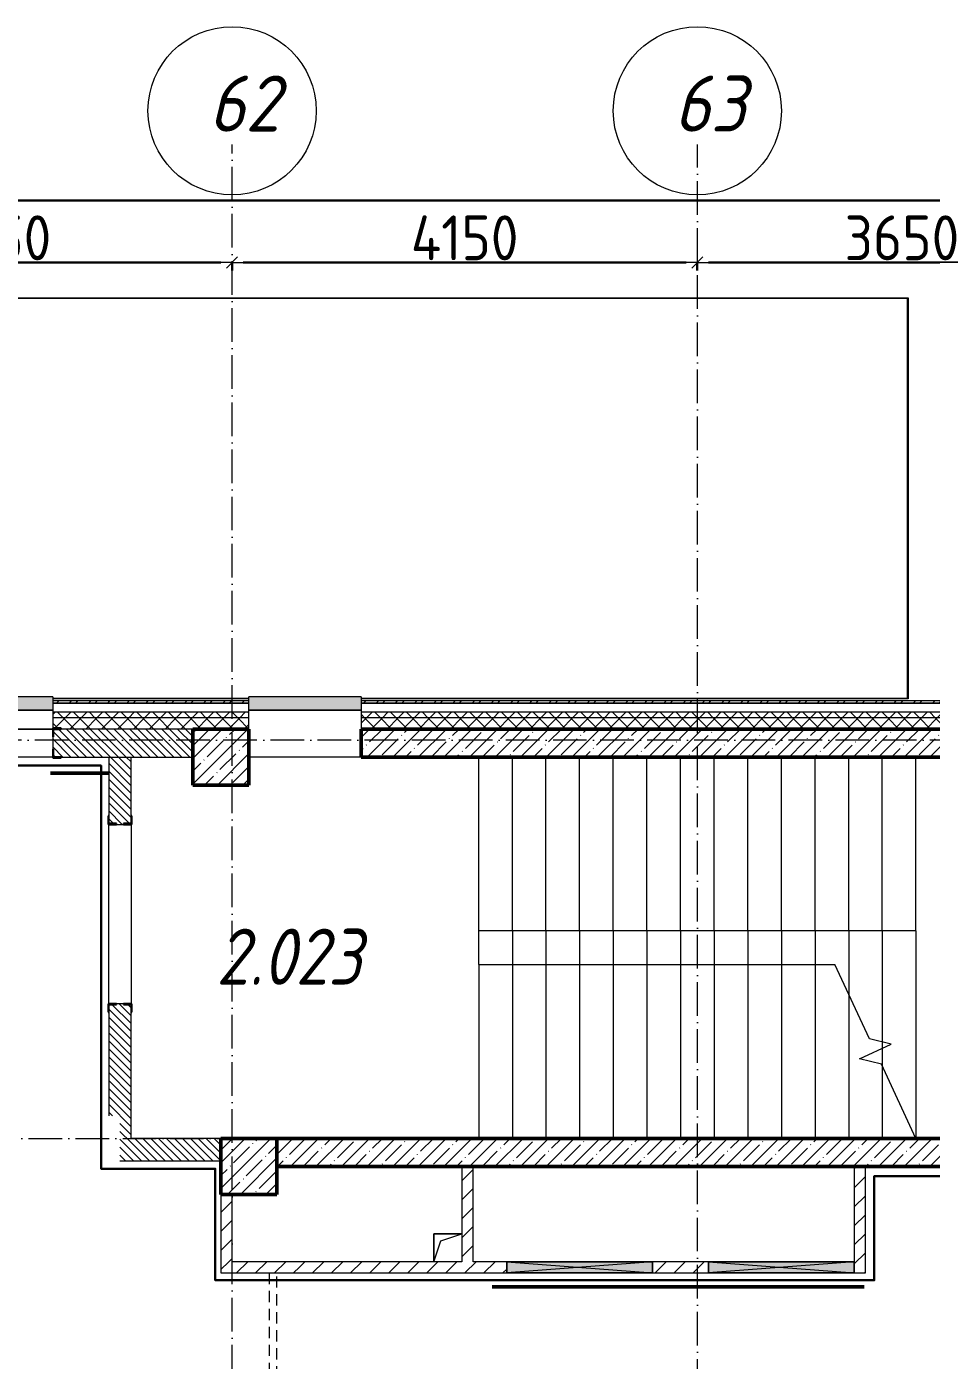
# Model space of a CAD drawing. Header units: millimetres. Extents: x -213536 to 1564669, y -45299 to 942238.
# Drawn here: x 635800 to 643870, y 651596 to 663487 of the extents above; entities that cross this region are included whole.
import ezdxf

# ---------------------------------------------------------------- set-up
doc = ezdxf.new("R2010")
doc.units = ezdxf.units.MM
doc.linetypes.add('200_ШТРИХ_ш1п0_6_', pattern=[160, 100, -60])
doc.linetypes.add('50_200_ШТРИХ_1Т_ш5_п1_п1_', pattern=[700, 500, -100, 0, -100])
for name, color, linetype, lineweight in [('3.1) ЖБ окна 1.2 м', 102, 'Continuous', 30), ('8.1)', 2, 'Continuous', 50), ('8.2)', 3, 'Continuous', 50), ('8.3)', 5, 'Continuous', 50), ('8.4)', 6, 'Continuous', 50), ('A-____-____-DIMS', 7, 'Continuous', 9), ('A-DETL-____-OTLN-3', 7, '200_ШТРИХ_ш1п0_6_', 9), ('A-DETL-GENF-OTLN', 7, 'Continuous', 9), ('A-FLOR-____-OTLN', 7, 'Continuous', 9), ('A-GENM-____-MCUT', 7, 'Continuous', 25), ('A-GENM-____-OTLN', 7, 'Continuous', 9), ('A-GENM-____-OTLN-1', 7, 'Continuous', 25), ('A-GLAZ-____-OTLN', 7, 'Continuous', 9), ('A-WALL-____-MCUT', 7, 'Continuous', 13), ('A-WALL-____-MCUT-1', 7, 'Continuous', 9), ('A-WALL-____-MCUT-2', 7, 'Continuous', 50), ('A-WALL-____-OTLN', 7, 'Continuous', 9), ('A-WALL-____-PATT-1', 7, 'Continuous', 9), ('A-WALL-FNSH-MCUT-1', 7, 'Continuous', 9), ('I-WALL-____-OTLN', 7, 'Continuous', 9), ('S-COLS-____-MCUT', 7, 'Continuous', 50), ('S-COLS-____-OTLN', 7, 'Continuous', 9), ('S-GRID-____-IDEN', 7, 'Continuous', 9), ('S-GRID-____-OTLN-1', 7, '50_200_ШТРИХ_1Т_ш5_п1_п1_', 9), ('S-STRS-____-MBND', 7, 'Continuous', 9), ('S-STRS-____-OTLN-1', 7, 'Continuous', 9), ('Марки помещений', 7, 'Continuous', 9)]:
    doc.layers.add(name, color=color, linetype=linetype, lineweight=lineweight)
doc.layers.add('A-GLAZ-____-OTLN-1', color=7, linetype='Continuous', lineweight=9, true_color=0xc0c0c0)
doc.styles.add('ISOCPEUR_I_2', font='isocpeui.ttf', dxfattribs={"width": 0.85, "height": 2.3})
doc.styles.add('ISOCPEUR_I_9', font='isocpeui.ttf', dxfattribs={"width": 0.9, "height": 250})
doc.styles.add('СПДС', font='isocpeur.ttf', dxfattribs={"width": 0.9})
doc.dimstyles.new('Размера А3', dxfattribs={"dimtxt": 200, "dimasz": 100, "dimexe": 70, "dimexo": 100, "dimgap": 20, "dimtad": 1, "dimdec": 0, "dimrnd": 10, "dimzin": 0, "dimdsep": 46, "dimtxsty": 'СПДС', "dimblk": 'ARROWHEAD_6', "dimcen": 1, "dimclrd": 256, "dimclre": 256, "dimclrt": 256, "dimazin": 0, "dimtfac": 1, "dimtdec": 0, "dimtmove": 2, "dimatfit": 3, "dimfxl": 1, "dimtolj": 1, "dimtzin": 0, "dimarcsym": 0})
pattern_1 = [(135, (544282.637, 571544.04), (-35.35534, -35.35534), [])]
pattern_2 = [(45, (544282.64, 571544.04), (-70.71068, 70.71068), []), (135, (544282.64, 571544.04), (-70.71068, -70.71068), [])]
pattern_3 = [(45, (544282.64, 571544.04), (-84.85281, 84.85281), [])]
pattern_4 = [(45, (544282.64, 571544.04), (-114.04925, 114.04925), []), (45, (544396.69, 571544.04), (-114.04925, 114.04925), [201.612, -40.322, 3.353, -36.97])]

# ---------------------------------------------------------------- blocks, each defined once
blk = doc.blocks.new('BSC_Колонна _Прямоугольная - 500х500-V103-АР1_План отверстий 2 этажа в осях 1-64_Ю-ЯЯ')
at = {"layer": 'S-COLS-____-OTLN'}
h = blk.add_hatch(dxfattribs=at)
h.set_pattern_fill('FP_116', color=256, style=0, pattern_type=2)
h.set_pattern_definition([(135, (85431.04, -93250), (-114.04925, -114.04925), []), (135, (85431.04, -93135.95), (-114.04925, -114.04925), [201.613, -40.323, 3.353, -36.97])])
h.paths.add_polyline_path([(250, 250), (-250, 250), (-250, -250), (250, -250)], flags=0)
at = {"layer": 'S-COLS-____-MCUT'}
for p, q in [((250, 250), (-250, 250)), ((-250, 250), (-250, -250)), ((250, -250), (250, 250)), ((-250, -250), (250, -250))]:
    blk.add_line(p, q, dxfattribs=at)
blk = doc.blocks.new('BSC_Колонна _Прямоугольная - 500х500-V148-АР1_План отверстий 2 этажа в осях 1-64_Ю-ЯЯ')
at = {"layer": 'S-COLS-____-OTLN'}
h = blk.add_hatch(dxfattribs=at)
h.set_pattern_fill('FP_162', color=256, style=0, pattern_type=2)
h.set_pattern_definition([(135, (81781.04, -93500), (-114.04925, -114.04925), []), (135, (81781.04, -93385.95), (-114.04925, -114.04925), [201.613, -40.323, 3.353, -36.97])])
h.paths.add_polyline_path([(250, 250), (-250, 250), (-250, -250), (250, -250)], flags=0)
at = {"layer": 'S-COLS-____-MCUT'}
for p, q in [((250, 250), (-250, 250)), ((-250, 250), (-250, -250)), ((250, -250), (250, 250)), ((-250, -250), (250, -250))]:
    blk.add_line(p, q, dxfattribs=at)
blk = doc.blocks.new('Фахверк_СКБ_Уголок - 250_2700-27497298-АР1_План отверстий 2 этажа в осях 1-64_Ю-ЯЯ')
at = {"layer": 'A-GENM-____-MCUT'}
for p, q in [((200, 181), (125, 181)), ((125, 181), (125, 106)), ((131, 106), (131, 175)), ((131, 175), (200, 175)), ((200, 175), (200, 181)), ((125, 106), (131, 106)), ((131, -6), (125, -6)), ((125, -6), (125, -81)), ((125, -81), (200, -81)), ((131, -75), (131, -6)), ((200, -75), (131, -75)), ((200, -81), (200, -75))]:
    blk.add_line(p, q, dxfattribs=at)
blk = doc.blocks.new('Фахверк_СКБ_Уголок - 200_3960-28268576-АР1_План отверстий 2 этажа в осях 1-64_Ю-ЯЯ')
at = {"layer": 'A-GENM-____-MCUT'}
for p, q in [((200, 156), (125, 156)), ((125, 156), (125, 81)), ((131, 81), (131, 150)), ((131, 150), (200, 150)), ((200, 150), (200, 156)), ((125, 81), (131, 81)), ((131, 19), (125, 19)), ((125, 19), (125, -56)), ((131, -50), (131, 19)), ((125, -56), (200, -56)), ((200, -50), (131, -50)), ((200, -56), (200, -50))]:
    blk.add_line(p, q, dxfattribs=at)
blk = doc.blocks.new('154_Стойка_СКБ_Уголок - СМ-2180_200-28268025-АР1_План отверстий 2 этажа в осях 1-64_Ю-ЯЯ')
at = {"layer": 'A-GENM-____-MCUT'}
for p, q in [((125, 156), (125, 81)), ((200, 156), (125, 156)), ((131, 81), (131, 150)), ((131, 150), (200, 150)), ((200, 150), (200, 156)), ((125, 81), (131, 81)), ((131, 19), (125, 19)), ((125, 19), (125, -56)), ((131, -50), (131, 19)), ((125, -56), (200, -56)), ((200, -50), (131, -50)), ((200, -56), (200, -50))]:
    blk.add_line(p, q, dxfattribs=at)
blk = doc.blocks.new('AR_Отверстие прямоугольное _в плите_ - AR_Отверстие прямоугольное _в плите_-V183-АР1_План отверстий 2 этажа в осях 1-64_Ю-ЯЯ')
at = {"layer": 'A-GENM-____-OTLN'}
for p, q in [((125, 125), (-125, 125)), ((-125, 125), (-125, -125)), ((-63, 63), (125, 125)), ((-125, -125), (-63, 63))]:
    blk.add_line(p, q, dxfattribs=at)
blk = doc.blocks.new('Отлив_СКБ - Отлив витража_120_НВФ-31885689-АР1_План отверстий 2 этажа в осях 1-64_Ю-ЯЯ')
at = {"layer": 'A-GLAZ-____-OTLN-1'}
for points in [[(1800, 2), (1800, 120), (0, 120), (0, 2), (737, 2)], [(1800, 0), (1800, 2), (0, 2), (0, 0), (737, 0)]]:
    blk.add_hatch(color=256, dxfattribs=at).paths.add_polyline_path(points, flags=0)
at = {"layer": 'A-GLAZ-____-OTLN'}
for p, q in [((0, 83), (0, 120)), ((1800, 120), (0, 120)), ((1800, 120), (1800, 83)), ((0, 2), (1800, 2)), ((1800, 0), (0, 0))]:
    blk.add_line(p, q, dxfattribs=at)
blk = doc.blocks.new('Отлив_СКБ - Отлив витража_120_НВФ-31885289-АР1_План отверстий 2 этажа в осях 1-64_Ю-ЯЯ')
at = {"layer": 'A-GLAZ-____-OTLN-1'}
for points in [[(1000, 2), (1000, 120), (0, 120), (0, 2), (162, 2)], [(1000, 0), (1000, 2), (0, 2), (0, 0), (162, 0)]]:
    blk.add_hatch(color=256, dxfattribs=at).paths.add_polyline_path(points, flags=0)
at = {"layer": 'A-GLAZ-____-OTLN'}
for p, q in [((0, 83), (0, 120)), ((1000, 120), (0, 120)), ((1000, 120), (1000, 83)), ((0, 2), (1000, 2)), ((1000, 0), (0, 0))]:
    blk.add_line(p, q, dxfattribs=at)
blk = doc.blocks.new('AR_Отверстие прямоугольное _в стене__БезПР - AR_Отверстие прямоугольное _в стене__БезПР-36824044-АР1_План отверстий 2 этажа в осях 1-64_Ю-ЯЯ')
at = {"layer": 'A-GLAZ-____-OTLN'}
blk.add_hatch(color=256, dxfattribs=at).paths.add_polyline_path([(650, -50), (650, 50), (-650, 50), (-650, -50)], flags=0)
at = {"layer": 'A-DETL-GENF-OTLN'}
for p, q in [((-650, -50), (-650, 50)), ((-650, 50), (650, 50)), ((650, 50), (-650, -50)), ((-650, 50), (650, -50)), ((650, 50), (-650, 50)), ((-650, 50), (-650, -50)), ((650, 50), (650, -50)), ((650, -50), (650, 50)), ((650, -50), (-650, -50)), ((-650, -50), (650, -50))]:
    blk.add_line(p, q, dxfattribs=at)
blk = doc.blocks.new('Ось сетки - Круг_Ø6_00__ISO-2_5_0_9K_-25732049-АР1_План отверстий 2 этажа в осях 1-64_Ю-ЯЯ')
at = {"layer": 'S-GRID-____-IDEN'}
blk.add_circle((0, 0), 3, dxfattribs=at)
blk = doc.blocks.new('ARROWHEAD_6')
at = {"color": 0, "linetype": 'Continuous'}
for p, q in [((0, 0), (-1, 0)), ((-0.5, -0.5), (0.5, 0.5))]:
    blk.add_line(p, q, dxfattribs=at)
blk = doc.blocks.new('*D5536')
at = {"layer": 'A-____-____-DIMS', "lineweight": -2, "transparency": 16777216}
for p, q in [((73508, 548862), (73508, 548786)), ((73608, 548856), (77658, 548856)), ((77758, 548862), (77758, 548786))]:
    blk.add_line(p, q, dxfattribs=at)
at = {"layer": 'Defpoints', "color": 0, "lineweight": 30, "transparency": 16777216}
for p in [(73508, 548962), (77758, 548962), (77758, 548856)]:
    blk.add_point(p, dxfattribs=at)
at = {"layer": 'A-____-____-DIMS', "lineweight": -2, "transparency": 16777216, "xscale": 100, "yscale": 100, "zscale": 100, "rotation": 180}
blk.add_blockref('ARROWHEAD_6', (73508, 548856), dxfattribs=at)
at = {"layer": 'A-____-____-DIMS', "lineweight": -2, "transparency": 16777216, "xscale": 100, "yscale": 100, "zscale": 100}
blk.add_blockref('ARROWHEAD_6', (77758, 548856), dxfattribs=at)
at = {"layer": 'A-____-____-DIMS', "transparency": 16777216, "insert": (75633, 549076), "char_height": 400, "width": 2.56, "attachment_point": 5, "style": 'СПДС'}
blk.add_mtext('\\A1;4250', dxfattribs=at)
blk = doc.blocks.new('*D5537')
at = {"layer": 'A-____-____-DIMS', "lineweight": -2, "transparency": 16777216}
for p, q in [((77758, 548862), (77758, 548786)), ((77858, 548856), (81808, 548856)), ((81908, 548862), (81908, 548786))]:
    blk.add_line(p, q, dxfattribs=at)
at = {"layer": 'Defpoints', "color": 0, "lineweight": 30, "transparency": 16777216}
for p in [(77758, 548962), (81908, 548962), (81908, 548856)]:
    blk.add_point(p, dxfattribs=at)
at = {"layer": 'A-____-____-DIMS', "lineweight": -2, "transparency": 16777216, "xscale": 100, "yscale": 100, "zscale": 100, "rotation": 180}
blk.add_blockref('ARROWHEAD_6', (77758, 548856), dxfattribs=at)
at = {"layer": 'A-____-____-DIMS', "lineweight": -2, "transparency": 16777216, "xscale": 100, "yscale": 100, "zscale": 100}
blk.add_blockref('ARROWHEAD_6', (81908, 548856), dxfattribs=at)
at = {"layer": 'A-____-____-DIMS', "transparency": 16777216, "insert": (79833, 549076), "char_height": 400, "width": 2.38, "attachment_point": 5, "style": 'СПДС'}
blk.add_mtext('\\A1;4150', dxfattribs=at)
blk = doc.blocks.new('*D5538')
at = {"layer": 'A-____-____-DIMS', "lineweight": -2, "transparency": 16777216}
for p, q in [((81908, 548862), (81908, 548786)), ((82008, 548856), (85458, 548856)), ((85558, 548862), (85558, 548786))]:
    blk.add_line(p, q, dxfattribs=at)
at = {"layer": 'Defpoints', "color": 0, "lineweight": 30, "transparency": 16777216}
for p in [(81908, 548962), (85558, 548962), (85558, 548856)]:
    blk.add_point(p, dxfattribs=at)
at = {"layer": 'A-____-____-DIMS', "lineweight": -2, "transparency": 16777216, "xscale": 100, "yscale": 100, "zscale": 100, "rotation": 180}
blk.add_blockref('ARROWHEAD_6', (81908, 548856), dxfattribs=at)
at = {"layer": 'A-____-____-DIMS', "lineweight": -2, "transparency": 16777216, "xscale": 100, "yscale": 100, "zscale": 100}
blk.add_blockref('ARROWHEAD_6', (85558, 548856), dxfattribs=at)
at = {"layer": 'A-____-____-DIMS', "transparency": 16777216, "insert": (83733, 549076), "char_height": 400, "width": 2.49, "attachment_point": 5, "style": 'СПДС'}
blk.add_mtext('\\A1;3650', dxfattribs=at)
blk = doc.blocks.new('*D5539')
at = {"layer": 'A-____-____-DIMS', "lineweight": -2, "transparency": 16777216}
for p, q in [((-17942, 549415), (-17942, 549339)), ((-17842, 549409), (33027, 549409)), ((85458, 549409), (34435, 549409)), ((85558, 549415), (85558, 549339))]:
    blk.add_line(p, q, dxfattribs=at)
at = {"layer": 'Defpoints', "color": 0, "lineweight": 30, "transparency": 16777216}
for p in [(-17942, 549515), (85558, 549515), (85558, 549409)]:
    blk.add_point(p, dxfattribs=at)
at = {"layer": 'A-____-____-DIMS', "lineweight": -2, "transparency": 16777216, "xscale": 100, "yscale": 100, "zscale": 100, "rotation": 180}
blk.add_blockref('ARROWHEAD_6', (-17942, 549409), dxfattribs=at)
at = {"layer": 'A-____-____-DIMS', "lineweight": -2, "transparency": 16777216, "xscale": 100, "yscale": 100, "zscale": 100}
blk.add_blockref('ARROWHEAD_6', (85558, 549409), dxfattribs=at)
at = {"layer": 'A-____-____-DIMS', "transparency": 16777216, "insert": (33047, 549835), "char_height": 400, "width": 3.54, "attachment_point": 1, "line_spacing_factor": 1.149209, "style": 'СПДС'}
blk.add_mtext('\\A1;103500', dxfattribs=at)
blk = doc.blocks.new('2этаж')
at = {"layer": 'S-GRID-____-OTLN-1', "color": 251, "ltscale": 0.6, "true_color": 0x636466}
for p, q in [((77758.3, 498997), (77758.3, 549908.8)), ((81908.3, 508532.6), (81908.3, 549908.8)), ((88482.7, 544597), (-20260.4, 544597)), ((-20260.4, 541047), (88482.7, 541047))]:
    blk.add_line(p, q, dxfattribs=at)
at = {"layer": 'S-GRID-____-IDEN', "xscale": 250, "yscale": 250, "zscale": 99.99999999999993}
for p in [(77758.3, 550208.8), (81908.3, 550208.8)]:
    blk.add_blockref('Ось сетки - Круг_Ø6_00__ISO-2_5_0_9K_-25732049-АР1_План отверстий 2 этажа в осях 1-64_Ю-ЯЯ', p, dxfattribs=at)
at = {"layer": 'S-GRID-____-IDEN', "char_height": 500, "width": 404.05, "attachment_point": 1, "style": 'ISOCPEUR_I_9'}
for s, insert in [('62', (77548.8, 550523.4)), ('63', (81698.8, 550523.4))]:
    blk.add_mtext(s, dxfattribs=dict(at, insert=insert))
at = {"layer": 'A-____-____-DIMS'}
dim = blk.add_linear_dim(base=(85558.3, 549408.6), p1=(-17941.7, 549514.7), p2=(85558.3, 549514.7), dimstyle='Размера А3', override={"dimtxt": 400}, dxfattribs=at)
dim.commit()
dim.dimension.update_dxf_attribs({"geometry": '*D5539', "text_midpoint": (33731.2, 549568.6), "dimtype": 160})
for base, p1, p2, picture, middle in [((77758.3, 548856.4), (73508.3, 548962.5), (77758.3, 548962.5), '*D5536', (75633.3, 549076.4)), ((81908.3, 548856.4), (77758.3, 548962.5), (81908.3, 548962.5), '*D5537', (79833.3, 549076.4)), ((85558.3, 548856.4), (81908.3, 548962.5), (85558.3, 548962.5), '*D5538', (83733.3, 549076.4))]:
    dim = blk.add_linear_dim(base=base, p1=p1, p2=p2, dimstyle='Размера А3', override={"dimtxt": 400}, dxfattribs=at)
    dim.commit()
    dim.dimension.update_dxf_attribs({"geometry": picture, "text_midpoint": middle})

msp = doc.modelspace()

# ---------------------------------------------------------------- hatches: boundary and pattern name
at = {"layer": 'A-WALL-____-PATT-1'}
h = msp.add_hatch(dxfattribs=at)
h.set_pattern_fill('FP_3', color=256, style=0, pattern_type=2)
h.set_pattern_definition([(45, (544282.64, 571544.04), (-85.53659, 85.53659), []), (45, (544339.66, 571544.04), (-85.53659, 85.53659), [])])
h.paths.add_polyline_path([(645762.6, 657455.1), (645782.6, 657455.1), (645782.6, 657475.1), (638782.6, 657475.1), (638782.6, 657455.1), (643247.5, 657455.1)], flags=0)
h.paths.add_polyline_path([(637782.6, 657455.1), (637782.6, 657475.1), (636032.6, 657475.1), (636032.6, 657455.1), (636177.5, 657455.1)], flags=0)
h.paths.add_polyline_path([(633526.2, 657455.1), (634232.6, 657455.1), (634232.6, 657475.1), (633292.6, 657475.1), (633292.6, 657455.1)], flags=0)
h = msp.add_hatch(dxfattribs=at)
h.set_pattern_fill('FP_1', color=256, style=0, pattern_type=2)
h.set_pattern_definition(pattern_2)
h.paths.add_polyline_path([(645632.6, 657325.1), (645682.6, 657325.1), (645682.6, 657375.1), (638782.6, 657375.1), (638782.6, 657325.1), (643247.5, 657325.1)], flags=0)
h.paths.add_polyline_path([(633526.2, 657325.1), (634232.6, 657325.1), (634232.6, 657375.1), (633032.6, 657375.1), (633032.6, 657325.1)], flags=0)
h.paths.add_polyline_path([(636032.6, 657325.1), (637782.6, 657325.1), (637782.6, 657375.1), (636032.6, 657375.1)], flags=0)
h.paths.add_polyline_path([(631232.6, 657325.1), (631232.6, 657375.1), (630107.6, 657375.1), (630107.6, 657325.1), (630875, 657325.1)], flags=0)
h.paths.add_polyline_path([(628307.6, 657325.1), (628307.6, 657375.1), (627182.6, 657375.1), (627182.6, 657325.1), (628223.7, 657325.1)], flags=0)
h.paths.add_polyline_path([(621332.6, 657325.1), (622532.6, 657325.1), (622532.6, 657375.1), (621332.6, 657375.1)], flags=0)
h.paths.add_polyline_path([(619532.6, 657325.1), (619532.6, 657375.1), (615982.6, 657375.1), (615982.6, 657325.1), (618502.5, 657325.1)], flags=0)
h.paths.add_polyline_path([(614182.6, 657325.1), (614182.6, 657375.1), (612982.6, 657375.1), (612982.6, 657325.1)], flags=0)
h.paths.add_polyline_path([(611182.6, 657325.1), (611182.6, 657375.1), (609982.6, 657375.1), (609982.6, 657325.1)], flags=0)
h.paths.add_polyline_path([(608182.6, 657325.1), (608182.6, 657375.1), (606932.6, 657375.1), (606932.6, 657325.1), (607897.5, 657325.1)], flags=0)
h.paths.add_polyline_path([(604362.5, 657325.1), (605132.6, 657325.1), (605132.6, 657375.1), (603932.6, 657375.1), (603932.6, 657325.1)], flags=0)
h.paths.add_polyline_path([(602132.6, 657325.1), (602132.6, 657375.1), (600932.6, 657375.1), (600932.6, 657325.1), (601711.2, 657325.1)], flags=0)
h.paths.add_polyline_path([(599132.6, 657325.1), (599132.6, 657375.1), (597932.6, 657375.1), (597932.6, 657325.1)], flags=0)
h.paths.add_polyline_path([(595525, 657325.1), (596132.6, 657325.1), (596132.6, 657375.1), (594482.6, 657375.1), (594482.6, 657325.1), (594641.2, 657325.1)], flags=0)
h = msp.add_hatch(dxfattribs=at)
h.set_pattern_fill('FP_1', color=256, style=0, pattern_type=2)
h.set_pattern_definition(pattern_2)
h.paths.add_polyline_path([(645532.6, 657225.1), (645632.6, 657225.1), (645632.6, 657325.1), (638782.6, 657325.1), (638782.6, 657225.1), (643247.5, 657225.1)], flags=0)
h.paths.add_polyline_path([(637282.6, 657225.1), (637782.6, 657225.1), (637782.6, 657325.1), (636032.6, 657325.1), (636032.6, 657231.1), (636107.6, 657231.1), (636107.6, 657225.1), (636177.5, 657225.1)], flags=0)
h.paths.add_polyline_path([(633526.2, 657225.1), (634157.6, 657225.1), (634157.6, 657231.1), (634232.6, 657231.1), (634232.6, 657325.1), (633032.6, 657325.1), (633032.6, 657225.1)], flags=0)
h.paths.add_polyline_path([(630875, 657225.1), (631157.6, 657225.1), (631157.6, 657231.1), (631232.6, 657231.1), (631232.6, 657325.1), (630107.6, 657325.1), (630107.6, 657231.1), (630182.6, 657231.1), (630182.6, 657225.1)], flags=0)
h.paths.add_polyline_path([(628223.7, 657225.1), (628232.6, 657225.1), (628232.6, 657231.1), (628307.6, 657231.1), (628307.6, 657325.1), (627182.6, 657325.1), (627182.6, 657225.1), (627682.6, 657225.1)], flags=0)
h.paths.add_polyline_path([(621782.6, 657225.1), (622457.6, 657225.1), (622457.6, 657231.1), (622532.6, 657231.1), (622532.6, 657325.1), (621332.6, 657325.1), (621332.6, 657231.1), (621407.6, 657231.1), (621407.6, 657225.1)], flags=0)
h.paths.add_polyline_path([(619532.6, 657225.1), (619532.6, 657325.1), (615982.6, 657325.1), (615982.6, 657231.1), (616057.6, 657231.1), (616057.6, 657225.1), (619032.6, 657225.1)], flags=0)
h.paths.add_polyline_path([(612982.6, 657225.1), (614107.6, 657225.1), (614107.6, 657231.1), (614182.6, 657231.1), (614182.6, 657325.1), (612982.6, 657325.1)], flags=0)
h.paths.add_polyline_path([(610057.6, 657225.1), (611107.6, 657225.1), (611107.6, 657231.1), (611182.6, 657231.1), (611182.6, 657325.1), (609982.6, 657325.1), (609982.6, 657231.1), (610057.6, 657231.1)], flags=0)
h.paths.add_polyline_path([(608107.6, 657225.1), (608107.6, 657231.1), (608182.6, 657231.1), (608182.6, 657325.1), (606932.6, 657325.1), (606932.6, 657231.1), (607007.6, 657231.1), (607007.6, 657225.1), (607897.5, 657225.1)], flags=0)
h.paths.add_polyline_path([(605057.6, 657225.1), (605057.6, 657231.1), (605132.6, 657231.1), (605132.6, 657325.1), (603932.6, 657325.1), (603932.6, 657231.1), (604007.6, 657231.1), (604007.6, 657225.1), (604362.5, 657225.1)], flags=0)
h.paths.add_polyline_path([(602057.6, 657225.1), (602057.6, 657231.1), (602132.6, 657231.1), (602132.6, 657325.1), (600932.6, 657325.1), (600932.6, 657231.1), (601007.6, 657231.1), (601007.6, 657225.1), (601711.2, 657225.1)], flags=0)
h.paths.add_polyline_path([(598007.6, 657225.1), (599057.6, 657225.1), (599057.6, 657231.1), (599132.6, 657231.1), (599132.6, 657325.1), (597932.6, 657325.1), (597932.6, 657231.1), (598007.6, 657231.1)], flags=0)
h.paths.add_polyline_path([(596057.6, 657225.1), (596057.6, 657231.1), (596132.6, 657231.1), (596132.6, 657325.1), (594482.6, 657325.1), (594482.6, 657225.1), (595525, 657225.1)], flags=0)
h = msp.add_hatch(dxfattribs=at)
h.set_pattern_fill('FP_6', color=256, style=0, pattern_type=2)
h.set_pattern_definition(pattern_1)
h.paths.add_polyline_path([(636038.6, 656975.1), (637282.6, 656975.1), (637282.6, 657225.1), (636038.6, 657225.1), (636038.6, 657156.1), (636032.6, 657156.1), (636032.6, 657044.1), (636038.6, 657044.1), (636038.6, 656976.3)], flags=0)
h.paths.add_polyline_path([(634226.6, 656975.1), (634226.6, 657044.1), (634232.6, 657044.1), (634232.6, 657156.1), (634226.6, 657156.1), (634226.6, 657225.1), (633532.6, 657225.1), (633532.6, 656975.1), (634157.6, 656975.1)], flags=0)
h = msp.add_hatch(dxfattribs=at)
h.set_pattern_fill('FP_13', color=256, style=0, pattern_type=2)
h.set_pattern_definition(pattern_4)
h.paths.add_polyline_path([(645532.6, 656975.1), (645532.6, 657225.1), (638782.6, 657225.1), (638782.6, 656975.1), (643247.5, 656975.1)], flags=0)
h = msp.add_hatch(dxfattribs=at)
h.set_pattern_fill('FP_6', color=256, style=0, pattern_type=2)
h.set_pattern_definition(pattern_1)
h.paths.add_polyline_path([(636732.6, 653375.1), (636732.6, 654769.1), (636663.6, 654769.1), (636663.6, 654775.1), (636601.6, 654775.1), (636601.6, 654769.1), (636532.6, 654769.1), (636532.6, 653775.1), (636632.6, 653775.1), (636632.6, 653375.1)], flags=0)
h.paths.add_polyline_path([(636663.6, 656375.1), (636663.6, 656381.1), (636732.6, 656381.1), (636732.6, 656975.1), (636532.6, 656975.1), (636532.6, 656381.1), (636601.6, 656381.1), (636601.6, 656375.1)], flags=0)
h = msp.add_hatch(dxfattribs=at)
h.set_pattern_fill('FP_6', color=256, style=0, pattern_type=2)
h.set_pattern_definition(pattern_1)
h.paths.add_polyline_path([(637532.6, 653375.1), (637532.6, 653575.1), (636732.6, 653575.1), (636732.6, 653375.1)], flags=0)
h = msp.add_hatch(dxfattribs=at)
h.set_pattern_fill('FP_13', color=256, style=0, pattern_type=2)
h.set_pattern_definition(pattern_4)
h.paths.add_polyline_path([(645032.6, 653325.1), (645032.6, 653575.1), (638032.6, 653575.1), (638032.6, 653325.1), (645015, 653325.1)], flags=0)
h = msp.add_hatch(dxfattribs=at)
h.set_pattern_fill('FP_4', color=256, style=0, pattern_type=2)
h.set_pattern_definition(pattern_3)
h.paths.add_polyline_path([(639682.6, 652475.1), (639782.6, 652475.1), (639782.6, 653325.1), (639682.6, 653325.1)], flags=0)
h = msp.add_hatch(dxfattribs=at)
h.set_pattern_fill('FP_4', color=256, style=0, pattern_type=2)
h.set_pattern_definition(pattern_3)
h.paths.add_polyline_path([(643247.5, 652375.1), (643282.6, 652375.1), (643282.6, 653324.7), (643182.6, 653324.7), (643182.6, 652375.1)], flags=0)
h = msp.add_hatch(dxfattribs=at)
h.set_pattern_fill('FP_4', color=256, style=0, pattern_type=2)
h.set_pattern_definition(pattern_3)
h.paths.add_polyline_path([(637632.6, 652475.1), (637632.6, 653075.1), (637532.6, 653075.1), (637532.6, 652475.1)], flags=0)
h = msp.add_hatch(dxfattribs=at)
h.set_pattern_fill('FP_4', color=256, style=0, pattern_type=2)
h.set_pattern_definition(pattern_3)
h.paths.add_polyline_path([(638232.6, 652375.1), (638232.6, 652475.1), (637532.6, 652475.1), (637532.6, 652375.1)], flags=0)
h = msp.add_hatch(dxfattribs=at)
h.set_pattern_fill('FP_4', color=256, style=0, pattern_type=2)
h.set_pattern_definition(pattern_3)
h.paths.add_polyline_path([(638232.6, 652375.1), (640082.6, 652375.1), (640082.6, 652475.1), (638232.6, 652475.1)], flags=0)
h.paths.add_polyline_path([(641882.6, 652375.1), (641882.6, 652475.1), (641382.6, 652475.1), (641382.6, 652375.1), (641480, 652375.1)], flags=0)

# ---------------------------------------------------------------- linework, layer by layer
at = {"layer": '8.1)', "lineweight": 50}
for points in [[(636012.4, 656832.7), (636532.6, 656832.7)], [(639951.6, 652251.2), (643271.6, 652251.2)]]:
    msp.add_lwpolyline(points, dxfattribs=at)
at = {"layer": '8.2)', "lineweight": 30}
msp.add_line((636464.4, 656899.5), (633651.6, 656899.5), dxfattribs=at)
msp.add_lwpolyline([(644964.7, 653239.1), (643360, 653239.1)], dxfattribs=at)
at = {"layer": '8.3)', "lineweight": 30}
for p, q in [((636464.4, 656899.5), (636032.6, 656899.5)), ((636464.4, 653304.6), (636464.4, 656899.5)), ((637482, 653304.6), (636464.4, 653304.6)), ((637482, 652310), (637482, 653304.6)), ((643360, 653239.1), (643360, 652310)), ((643360, 652310), (637482, 652310))]:
    msp.add_line(p, q, dxfattribs=at)
at = {"layer": '8.4)', "lineweight": 30}
msp.add_lwpolyline([(645225.3, 651212.1), (645225.3, 652975), (644964.7, 652975), (644964.7, 653239.1), (643360, 653239.1), (643360, 652310), (637482, 652310), (637482, 653304.6), (636464.4, 653304.6), (636464.4, 656899.5), (633651.6, 656899.5), (633651.6, 656643.6), (632946.9, 656643.6), (632946.9, 656897.1), (627804, 656897.1)], dxfattribs=at)
at = {"layer": 'A-DETL-____-OTLN-3'}
for p, q in [((637962.6, 652375.1), (637962.6, 651125.1)), ((638032.6, 651125.1), (638032.6, 652375.1))]:
    msp.add_line(p, q, dxfattribs=at)
at = {"layer": 'A-FLOR-____-OTLN'}
for p, q in [((639832.6, 655125.1), (639832.6, 656975.1)), ((639432.6, 652725.1), (639682.6, 652725.1)), ((639432.6, 652475.1), (639432.6, 652725.1))]:
    msp.add_line(p, q, dxfattribs=at)
at = {"layer": 'A-WALL-____-MCUT'}
for p, q in [((637782.6, 657455.1), (636032.6, 657455.1)), ((636032.6, 657455.1), (636032.6, 657231.1)), ((637782.6, 657225.1), (637782.6, 657455.1)), ((645762.6, 657455.1), (638782.6, 657455.1)), ((638782.6, 657455.1), (638782.6, 657225.1)), ((636032.6, 657156.1), (636032.6, 657044.1)), ((636107.6, 656975.1), (637282.6, 656975.1)), ((636532.6, 656975.1), (636532.6, 656450.1)), ((636732.6, 656450.1), (636732.6, 656975.1)), ((636601.6, 656375.1), (636663.6, 656375.1)), ((636532.6, 654700.1), (636532.6, 653775.1)), ((636663.6, 654775.1), (636601.6, 654775.1)), ((636732.6, 653575.1), (636732.6, 654700.1)), ((637532.6, 653575.1), (636732.6, 653575.1)), ((636632.6, 653375.1), (637532.6, 653375.1))]:
    msp.add_line(p, q, dxfattribs=at)
at = {"layer": 'A-WALL-____-MCUT-1'}
for p, q in [((637782.6, 657375.1), (636032.6, 657375.1)), ((637782.6, 657325.1), (636032.6, 657325.1)), ((645682.6, 657375.1), (638782.6, 657375.1)), ((645632.6, 657325.1), (638782.6, 657325.1)), ((637282.6, 657225.1), (636107.6, 657225.1))]:
    msp.add_line(p, q, dxfattribs=at)
at = {"layer": 'A-WALL-____-MCUT-2'}
for p, q in [((638782.6, 657225.1), (645532.6, 657225.1)), ((638782.6, 657225.1), (638782.6, 656975.1)), ((645532.6, 656975.1), (638782.6, 656975.1)), ((645032.6, 653575.1), (638032.6, 653575.1)), ((638032.6, 653325.1), (645032.6, 653325.1))]:
    msp.add_line(p, q, dxfattribs=at)
at = {"layer": 'A-WALL-____-OTLN'}
for p, q in [((636032.6, 657225.1), (634232.6, 657225.1)), ((634232.6, 657225.1), (636032.6, 657225.1)), ((636032.6, 656975.1), (634232.6, 656975.1)), ((638782.6, 656975.1), (637782.6, 656975.1))]:
    msp.add_line(p, q, dxfattribs=at)
at = {"layer": 'A-WALL-FNSH-MCUT-1'}
for p, q in [((637782.6, 657475.1), (636032.6, 657475.1)), ((636032.6, 657475.1), (636032.6, 657455.1)), ((636032.6, 657455.1), (637782.6, 657455.1)), ((637782.6, 657455.1), (637782.6, 657475.1)), ((645782.6, 657475.1), (638782.6, 657475.1)), ((638782.6, 657475.1), (638782.6, 657455.1)), ((638782.6, 657455.1), (645762.6, 657455.1)), ((639682.6, 653325.1), (639682.6, 652475.1)), ((639782.6, 652475.1), (639782.6, 653325.1)), ((643182.6, 653324.7), (643182.6, 652475.1)), ((643282.6, 653324.7), (643182.6, 653324.7)), ((643282.6, 652375.1), (643282.6, 653324.7)), ((637532.6, 653075.1), (637532.6, 652375.1)), ((637632.6, 652475.1), (637632.6, 653075.1)), ((639682.6, 652475.1), (637632.6, 652475.1)), ((640082.6, 652475.1), (639782.6, 652475.1)), ((641882.6, 652475.1), (641382.6, 652475.1)), ((637532.6, 652375.1), (640082.6, 652375.1)), ((641382.6, 652375.1), (641882.6, 652375.1)), ((643182.6, 652375.1), (643282.6, 652375.1))]:
    msp.add_line(p, q, dxfattribs=at)
at = {"layer": 'I-WALL-____-OTLN'}
for p, q in [((631212.9, 661068.8), (643664, 661068.8)), ((643658, 661062.8), (631212.9, 661062.8)), ((643658, 657494.1), (643658, 661068.8)), ((643664, 661068.8), (643664, 657494.1)), ((636032.6, 657500.1), (637782.6, 657500.1)), ((637782.6, 657494.1), (636032.6, 657494.1)), ((638782.6, 657500.1), (643658, 657500.1)), ((643664, 657494.1), (638782.6, 657494.1)), ((636532.6, 654775.1), (636532.6, 656375.1)), ((636732.6, 656375.1), (636732.6, 654775.1))]:
    msp.add_line(p, q, dxfattribs=at)
at = {"layer": 'S-STRS-____-MBND'}
for p, q in [((643318.4, 654463.4), (643009.9, 655125.1)), ((643512.9, 654416.1), (643318.4, 654463.4)), ((643229.6, 654284), (643512.9, 654416.1)), ((643424.1, 654236.8), (643229.6, 654284)), ((643732.6, 653575.1), (643424.1, 654236.8))]:
    msp.add_line(p, q, dxfattribs=at)
at = {"layer": 'S-STRS-____-OTLN-1'}
for p, q in [((639832.6, 655424.7), (639832.6, 656974.7)), ((640132.6, 656974.7), (639832.6, 656974.7)), ((640432.6, 656974.7), (640132.6, 656974.7)), ((640132.6, 655424.7), (640132.6, 656974.7)), ((640132.6, 655424.7), (640132.6, 656974.7)), ((640732.6, 656974.7), (640432.6, 656974.7)), ((640432.6, 655424.7), (640432.6, 656974.7)), ((640432.6, 655424.7), (640432.6, 656974.7)), ((641032.6, 656974.7), (640732.6, 656974.7)), ((640732.6, 655424.7), (640732.6, 656974.7)), ((640732.6, 655424.7), (640732.6, 656974.7)), ((641332.6, 656974.7), (641032.6, 656974.7)), ((641032.6, 655424.7), (641032.6, 656974.7)), ((641032.6, 655424.7), (641032.6, 656974.7)), ((641632.6, 656974.7), (641332.6, 656974.7)), ((641332.6, 655424.7), (641332.6, 656974.7)), ((641332.6, 655424.7), (641332.6, 656974.7)), ((641932.6, 656974.7), (641632.6, 656974.7)), ((641632.6, 655424.7), (641632.6, 656974.7)), ((641632.6, 655424.7), (641632.6, 656974.7)), ((642232.6, 656974.7), (641932.6, 656974.7)), ((641932.6, 655424.7), (641932.6, 656974.7)), ((641932.6, 655424.7), (641932.6, 656974.7)), ((642532.6, 656974.7), (642232.6, 656974.7)), ((642232.6, 655424.7), (642232.6, 656974.7)), ((642232.6, 655424.7), (642232.6, 656974.7)), ((642832.6, 656974.7), (642532.6, 656974.7)), ((642532.6, 655424.7), (642532.6, 656974.7)), ((642532.6, 655424.7), (642532.6, 656974.7)), ((643132.6, 656974.7), (642832.6, 656974.7)), ((642832.6, 655424.7), (642832.6, 656974.7)), ((642832.6, 655424.7), (642832.6, 656974.7)), ((643432.6, 656974.7), (643132.6, 656974.7)), ((643132.6, 655424.7), (643132.6, 656974.7)), ((643132.6, 655424.7), (643132.6, 656974.7)), ((643732.6, 656974.7), (643432.6, 656974.7)), ((643432.6, 655424.7), (643432.6, 656974.7)), ((643432.6, 655424.7), (643432.6, 656974.7)), ((645282.6, 656974.7), (643732.6, 656974.7)), ((643732.6, 655424.7), (643732.6, 656974.7)), ((643732.6, 655424.7), (643732.6, 656974.7)), ((640132.6, 655424.7), (639832.6, 655424.7)), ((640432.6, 655424.7), (640132.6, 655424.7)), ((640132.6, 655424.7), (640132.6, 655125.1)), ((640132.6, 655424.7), (640132.6, 655125.1)), ((640732.6, 655424.7), (640432.6, 655424.7)), ((640432.6, 655424.7), (640432.6, 655125.1)), ((640432.6, 655424.7), (640432.6, 655125.1)), ((641032.6, 655424.7), (640732.6, 655424.7)), ((640732.6, 655424.7), (640732.6, 655125.1)), ((640732.6, 655424.7), (640732.6, 655125.1)), ((641332.6, 655424.7), (641032.6, 655424.7)), ((641032.6, 655424.7), (641032.6, 655125.1)), ((641032.6, 655424.7), (641032.6, 655125.1)), ((641632.6, 655424.7), (641332.6, 655424.7)), ((641332.6, 655424.7), (641332.6, 655125.1)), ((641332.6, 655424.7), (641332.6, 655125.1)), ((641932.6, 655424.7), (641632.6, 655424.7)), ((641632.6, 655424.7), (641632.6, 655125.1)), ((641632.6, 655424.7), (641632.6, 655125.1)), ((642232.6, 655424.7), (641932.6, 655424.7)), ((641932.6, 655424.7), (641932.6, 655125.1)), ((641932.6, 655424.7), (641932.6, 655125.1)), ((642532.6, 655424.7), (642232.6, 655424.7)), ((642232.6, 655424.7), (642232.6, 655125.1)), ((642232.6, 655424.7), (642232.6, 655125.1)), ((642832.6, 655424.7), (642532.6, 655424.7)), ((642532.6, 655424.7), (642532.6, 655125.1)), ((642532.6, 655424.7), (642532.6, 655125.1)), ((643132.6, 655424.7), (642832.6, 655424.7)), ((642832.6, 655424.7), (642832.6, 655125.1)), ((642832.6, 655424.7), (642832.6, 655125.1)), ((643432.6, 655424.7), (643132.6, 655424.7)), ((643132.6, 655424.7), (643132.6, 654861.8)), ((643132.6, 655424.7), (643132.6, 654861.8)), ((643732.6, 655424.7), (643432.6, 655424.7)), ((643432.6, 655424.7), (643432.6, 654435.6)), ((643432.6, 655424.7), (643432.6, 654435.6)), ((643732.6, 655424.7), (643732.6, 653575.1)), ((643732.6, 655424.7), (643732.6, 653575.1)), ((639832.6, 655125.1), (639832.6, 653575.1)), ((639832.6, 655125.1), (640132.6, 655125.1)), ((639832.6, 655125.1), (639832.6, 653575.1)), ((640132.6, 655125.1), (640432.6, 655125.1)), ((640132.6, 655125.1), (640132.6, 653575.1)), ((640132.6, 655125.1), (640132.6, 653575.1)), ((640432.6, 655125.1), (640732.6, 655125.1)), ((640432.6, 655125.1), (640432.6, 653575.1)), ((640432.6, 655125.1), (640432.6, 653575.1)), ((640732.6, 655125.1), (641032.6, 655125.1)), ((640732.6, 655125.1), (640732.6, 653575.1)), ((640732.6, 655125.1), (640732.6, 653575.1)), ((641032.6, 655125.1), (641332.6, 655125.1)), ((641032.6, 655125.1), (641032.6, 653575.1)), ((641032.6, 655125.1), (641032.6, 653575.1)), ((641332.6, 655125.1), (641632.6, 655125.1)), ((641332.6, 655125.1), (641332.6, 653575.1)), ((641332.6, 655125.1), (641332.6, 653575.1)), ((641632.6, 655125.1), (641932.6, 655125.1)), ((641632.6, 655125.1), (641632.6, 653575.1)), ((641632.6, 655125.1), (641632.6, 653575.1)), ((641932.6, 655125.1), (642232.6, 655125.1)), ((641932.6, 655125.1), (641932.6, 653575.1)), ((641932.6, 655125.1), (641932.6, 653575.1)), ((642232.6, 655125.1), (642532.6, 655125.1)), ((642232.6, 655125.1), (642232.6, 653575.1)), ((642232.6, 655125.1), (642232.6, 653575.1)), ((642532.6, 655125.1), (642832.6, 655125.1)), ((642532.6, 655125.1), (642532.6, 653575.1)), ((642532.6, 655125.1), (642532.6, 653575.1)), ((642832.6, 655125.1), (643009.9, 655125.1)), ((642832.6, 655125.1), (642832.6, 653575.1)), ((642832.6, 655125.1), (642832.6, 653575.1)), ((643132.6, 654861.8), (643132.6, 653575.1)), ((643132.6, 654861.8), (643132.6, 653575.1)), ((643432.6, 654435.6), (643432.6, 654378.7)), ((643432.6, 654435.6), (643432.6, 654378.7)), ((643432.6, 654378.7), (643432.6, 654218.4)), ((643432.6, 654378.7), (643432.6, 654218.4)), ((643432.6, 654218.4), (643432.6, 653575.1)), ((643432.6, 654218.4), (643432.6, 653575.1))]:
    msp.add_line(p, q, dxfattribs=at)

# ---------------------------------------------------------------- block references
at = {"layer": '3.1) ЖБ окна 1.2 м'}
msp.add_blockref('2этаж', (559874.3, 112528.1), dxfattribs=at)
at = {"layer": 'A-GENM-____-OTLN'}
msp.add_blockref('AR_Отверстие прямоугольное _в плите_ - AR_Отверстие прямоугольное _в плите_-V183-АР1_План отверстий 2 этажа в осях 1-64_Ю-ЯЯ', (639557.6, 652600.1), dxfattribs=at)
at = {"layer": 'A-GENM-____-OTLN-1'}
msp.add_blockref('Фахверк_СКБ_Уголок - 250_2700-27497298-АР1_План отверстий 2 этажа в осях 1-64_Ю-ЯЯ', (635907.6, 657050.1), dxfattribs=at)
for name, p, rotation in [('Фахверк_СКБ_Уголок - 200_3960-28268576-АР1_План отверстий 2 этажа в осях 1-64_Ю-ЯЯ', (636682.6, 656250.1), 90), ('154_Стойка_СКБ_Уголок - СМ-2180_200-28268025-АР1_План отверстий 2 этажа в осях 1-64_Ю-ЯЯ', (636582.6, 654900.1), 270)]:
    msp.add_blockref(name, p, dxfattribs=dict(at, rotation=rotation))
at = {"layer": 'A-GLAZ-____-OTLN'}
for name, p in [('Отлив_СКБ - Отлив витража_120_НВФ-31885689-АР1_План отверстий 2 этажа в осях 1-64_Ю-ЯЯ', (634232.6, 657392.1)), ('Отлив_СКБ - Отлив витража_120_НВФ-31885289-АР1_План отверстий 2 этажа в осях 1-64_Ю-ЯЯ', (637782.6, 657392.1)), ('AR_Отверстие прямоугольное _в стене__БезПР - AR_Отверстие прямоугольное _в стене__БезПР-36824044-АР1_План отверстий 2 этажа в осях 1-64_Ю-ЯЯ', (640732.6, 652425.1)), ('AR_Отверстие прямоугольное _в стене__БезПР - AR_Отверстие прямоугольное _в стене__БезПР-36824044-АР1_План отверстий 2 этажа в осях 1-64_Ю-ЯЯ', (642532.6, 652425.1))]:
    msp.add_blockref(name, p, dxfattribs=at)
at = {"layer": 'S-COLS-____-OTLN', "rotation": 269.9999999999997}
for name, p in [('BSC_Колонна _Прямоугольная - 500х500-V103-АР1_План отверстий 2 этажа в осях 1-64_Ю-ЯЯ', (637532.6, 656975.1)), ('BSC_Колонна _Прямоугольная - 500х500-V148-АР1_План отверстий 2 этажа в осях 1-64_Ю-ЯЯ', (637782.6, 653325.1))]:
    msp.add_blockref(name, p, dxfattribs=at)

# ---------------------------------------------------------------- texts
at = {"layer": 'Марки помещений', "insert": (637491, 655445.2), "char_height": 500, "width": 785.654, "attachment_point": 1, "style": 'ISOCPEUR_I_2'}
msp.add_mtext('2.023', dxfattribs=at)

doc.saveas('drawing.dxf')
